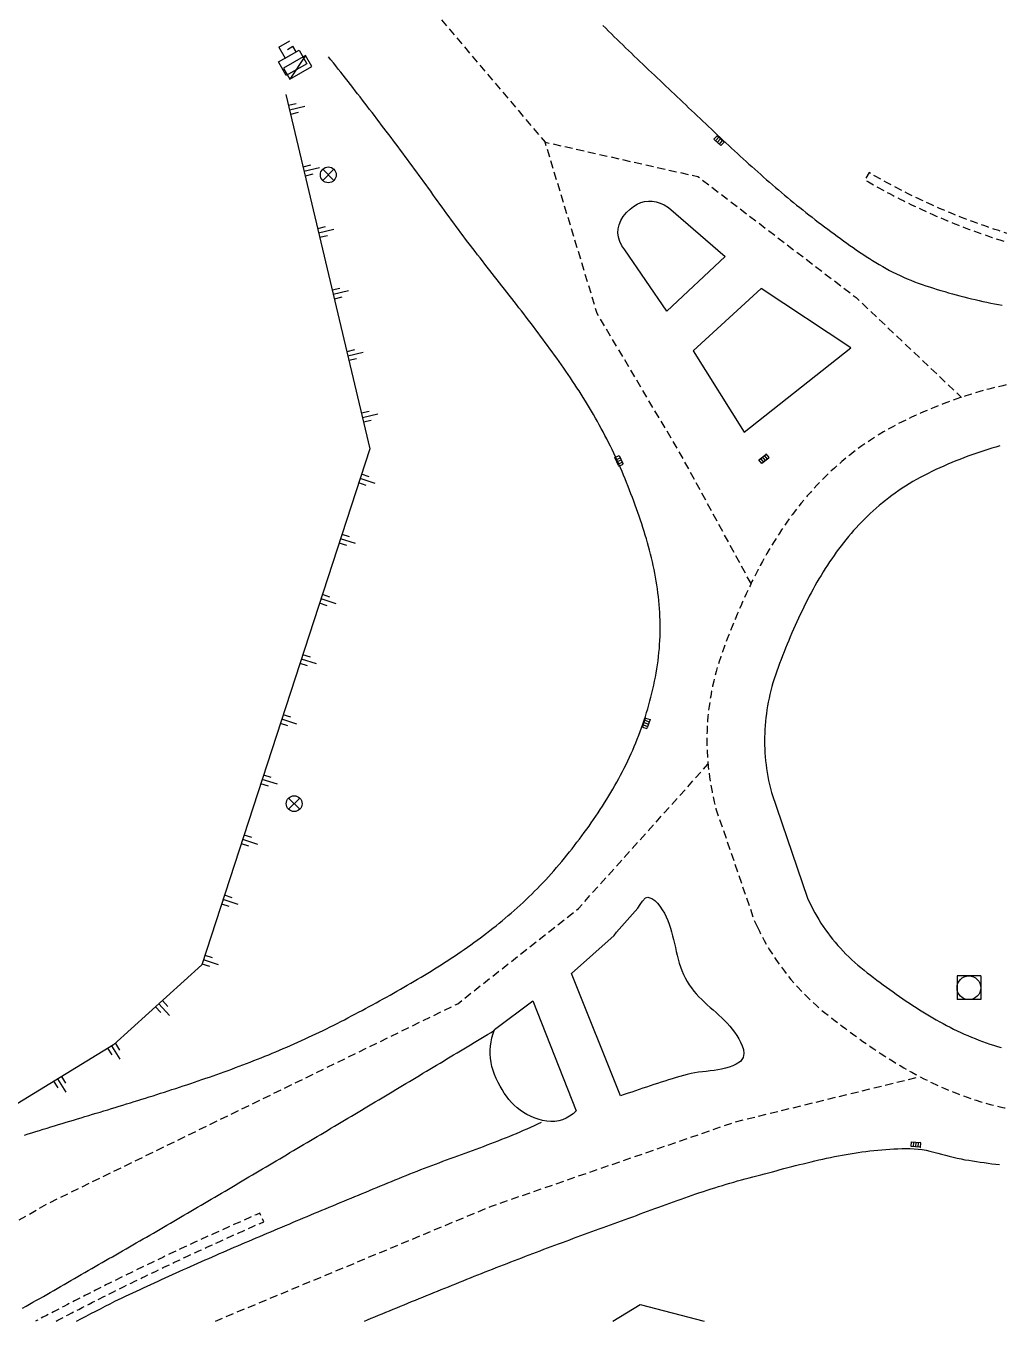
# Model space of a CAD drawing. Header units: millimetres. Extents: x 165003 to 166000, y 157999 to 158715.
# Drawn here: x 165527.6 to 165589.2, y 158000 to 158081.9 of the extents above; entities that cross this region are included whole.
import ezdxf

# ---------------------------------------------------------------- set-up
doc = ezdxf.new("R2010")
doc.units = ezdxf.units.MM
doc.linetypes.add('DASHED', pattern=[0.75, 0.5, -0.25])
doc.layers.get('0').update_dxf_attribs({"linetype": 'CONTINUOUS'})
for name, color, linetype in [('W0001', 6, 'DASHED'), ('W0008', 7, 'CONTINUOUS'), ('W0112', 1, 'DASHED'), ('W0211', 2, 'CONTINUOUS'), ('W0302', 3, 'CONTINUOUS'), ('W0400', 7, 'CONTINUOUS'), ('W0420', 7, 'CONTINUOUS'), ('W0432', 7, 'CONTINUOUS'), ('W0469', 7, 'CONTINUOUS'), ('W1471', 7, 'CONTINUOUS')]:
    doc.layers.add(name, color=color, linetype=linetype)

# ---------------------------------------------------------------- blocks, each defined once
blk = doc.blocks.new('T420')
for p, q in [((0.75, 0.75), (-0.75, 0.75)), ((-0.75, 0.75), (-0.75, -0.75)), ((0.75, 0.75), (0.75, -0.75)), ((0.75, -0.75), (-0.75, -0.75))]:
    blk.add_line(p, q)
blk.add_ellipse((0, 0), major_axis=(-0.53, 0.53), ratio=1, start_param=3.926991, end_param=10.210176)
blk = doc.blocks.new('T400')
for p, q in [((-0.15, 0.3), (0.15, 0.3)), ((-0.15, -0.25), (-0.15, 0.3)), ((-0.15, 0.15), (0.15, 0.15)), ((-0.15, 0), (0.15, 0)), ((0.15, 0.3), (0.15, -0.25)), ((-0.15, -0.15), (0.15, -0.15)), ((-0.15, -0.25), (-0.15, -0.3)), ((-0.15, -0.3), (0.15, -0.3)), ((0.15, -0.3), (0.15, -0.25))]:
    blk.add_line(p, q)
blk = doc.blocks.new('T432')
at = {"flags": 128}
for points in [[(-0.4, 2.1), (-0.4, 1.3)], [(-0.395, 2.1), (0.405, 2.1)], [(0, 1.7), (0.4, 1.7)], [(0.4, 1.3), (0.4, 1.7)], [(-0.4, 1.3), (0.4, 1.3)], [(0.8, 0.8), (-0.8, 0.8)], [(-0.8, 0.8), (-0.8, 0)], [(0.8, 0.8), (-0.8, 0)], [(-0.8, 0), (0.8, 0)], [(0.8, 0), (0.8, 0.8)]]:
    blk.add_lwpolyline(points, dxfattribs=at)
blk = doc.blocks.new('t211o')
at = {"color": 0, "linetype": 'Continuous'}
for p, q in [((0, 1), (0, 0)), ((-0.289, 0.5), (-0.289, 0)), ((0.289, 0.5), (0.289, 0))]:
    blk.add_line(p, q, dxfattribs=at)
blk = doc.blocks.new('T1471')
at = {"color": 0, "linetype": 'Continuous', "flags": 128}
blk.add_lwpolyline([(-0.75, -0.5), (-0.75, 0.5), (0.75, 0.5), (0.75, -0.5), (-0.75, -0.5)], dxfattribs=at)
blk = doc.blocks.new('T469')
at = {"color": 0, "linetype": 'Continuous', "flags": 128}
for points in [[(-0.354, 0.354), (0.354, -0.354)], [(-0.354, -0.354), (0.354, 0.354)]]:
    blk.add_lwpolyline(points, dxfattribs=at)
at = {"color": 0, "linetype": 'Continuous'}
blk.add_circle((0, 0), 0.5, dxfattribs=at)

msp = doc.modelspace()

# ---------------------------------------------------------------- linework, layer by layer
at = {"layer": 'W0001', "flags": 128}
for points in [[(165552.465, 158084.002), (165560.477, 158074.55)], [(165573.492, 158046.633), (165569.085, 158054.749), (165563.761, 158063.724), (165560.477, 158074.55), (165570.139, 158072.374), (165580.133, 158064.73), (165586.797, 158058.413)], [(165516.175, 158000), (165528.951, 158007.406), (165554.943, 158020.067), (165562.575, 158026.089), (165570.772, 158035.219)], [(165539.615, 158000), (165557.088, 158007.275), (165572.511, 158012.603), (165584.174, 158015.459)]]:
    msp.add_lwpolyline(points, dxfattribs=at)
msp.add_lwpolyline([(165573.879, 158024.946), (165574.025, 158024.647), (165574.177, 158024.351), (165574.334, 158024.059), (165574.498, 158023.771), (165574.667, 158023.486), (165574.842, 158023.205), (165575.023, 158022.928), (165575.21, 158022.656), (165575.403, 158022.387), (165575.601, 158022.123), (165575.805, 158021.863), (165576.015, 158021.607), (165576.23, 158021.356), (165576.45, 158021.11), (165576.676, 158020.868), (165576.907, 158020.631), (165577.143, 158020.399), (165577.385, 158020.171), (165577.631, 158019.949), (165577.882, 158019.731), (165578.138, 158019.519), (165578.387, 158019.321), (165578.61, 158019.147), (165578.822, 158018.983), (165579.036, 158018.819), (165579.251, 158018.656), (165579.468, 158018.493), (165579.686, 158018.331), (165579.905, 158018.169), (165580.126, 158018.008), (165580.349, 158017.847), (165580.573, 158017.688), (165580.799, 158017.529), (165581.027, 158017.372), (165581.257, 158017.215), (165581.488, 158017.06), (165581.722, 158016.906), (165581.957, 158016.753), (165582.195, 158016.602), (165582.434, 158016.453), (165582.676, 158016.305), (165582.92, 158016.159), (165583.166, 158016.015), (165583.414, 158015.873), (165583.665, 158015.732), (165583.918, 158015.595), (165584.174, 158015.459), (165584.432, 158015.326), (165584.692, 158015.195), (165584.955, 158015.068), (165585.221, 158014.942), (165585.489, 158014.82), (165585.76, 158014.701), (165586.033, 158014.585), (165586.31, 158014.472), (165586.588, 158014.363), (165586.87, 158014.257), (165587.154, 158014.155), (165587.442, 158014.057), (165587.732, 158013.963), (165588.024, 158013.872), (165588.32, 158013.786), (165588.618, 158013.705), (165588.919, 158013.627), (165589.222, 158013.555), (165589.528, 158013.487), (165589.837, 158013.424), (165590.149, 158013.365), (165590.463, 158013.312), (165590.78, 158013.264), (165591.099, 158013.222), (165591.42, 158013.184), (165591.744, 158013.153), (165592.071, 158013.126), (165592.4, 158013.106), (165592.723, 158013.092), (165593.038, 158013.082), (165593.345, 158013.076), (165593.652, 158013.072), (165593.958, 158013.072), (165594.263, 158013.076), (165594.568, 158013.082), (165594.872, 158013.092), (165595.175, 158013.105), (165595.478, 158013.121), (165595.781, 158013.14), (165596.082, 158013.163), (165596.383, 158013.189), (165596.684, 158013.219), (165596.983, 158013.252), (165597.282, 158013.289), (165597.581, 158013.329), (165597.878, 158013.372), (165598.175, 158013.419), (165598.471, 158013.469), (165598.766, 158013.523), (165599.06, 158013.581), (165599.353, 158013.642), (165599.646, 158013.707), (165599.937, 158013.776), (165600.228, 158013.848), (165600.518, 158013.923), (165600.806, 158014.003), (165601.094, 158014.086), (165601.381, 158014.173), (165601.666, 158014.264), (165601.951, 158014.358), (165602.234, 158014.456), (165602.516, 158014.558), (165602.797, 158014.664), (165603.077, 158014.773), (165603.356, 158014.887), (165603.633, 158015.004), (165603.909, 158015.125), (165604.183, 158015.25), (165604.456, 158015.378), (165604.728, 158015.511), (165604.998, 158015.647), (165605.267, 158015.787), (165605.535, 158015.931), (165605.801, 158016.078), (165606.065, 158016.23), (165606.328, 158016.385), (165606.589, 158016.544), (165606.848, 158016.707), (165607.106, 158016.874), (165607.362, 158017.044), (165607.617, 158017.219), (165607.87, 158017.397), (165608.121, 158017.579), (165608.37, 158017.764), (165608.617, 158017.953), (165608.863, 158018.147), (165609.107, 158018.343), (165609.349, 158018.544), (165609.589, 158018.748), (165609.828, 158018.956), (165610.064, 158019.168), (165610.299, 158019.383), (165610.53, 158019.601), (165610.756, 158019.818), (165610.979, 158020.037), (165611.198, 158020.257), (165611.415, 158020.48), (165611.629, 158020.704), (165611.84, 158020.93), (165612.048, 158021.159), (165612.253, 158021.39), (165612.456, 158021.622), (165612.655, 158021.857), (165612.851, 158022.094), (165613.044, 158022.333), (165613.234, 158022.575), (165613.421, 158022.818), (165613.604, 158023.064), (165613.784, 158023.312), (165613.961, 158023.563), (165614.134, 158023.815), (165614.304, 158024.07), (165614.47, 158024.327), (165614.633, 158024.587), (165614.792, 158024.848), (165614.947, 158025.112), (165615.099, 158025.378), (165615.247, 158025.647), (165615.391, 158025.918), (165615.531, 158026.191), (165615.666, 158026.466), (165615.798, 158026.744), (165615.926, 158027.024), (165616.05, 158027.306), (165616.169, 158027.59), (165616.284, 158027.876), (165616.395, 158028.165), (165616.501, 158028.456), (165616.603, 158028.748), (165616.7, 158029.043), (165616.793, 158029.34), (165616.881, 158029.639), (165616.965, 158029.94), (165617.044, 158030.243), (165617.118, 158030.548), (165617.187, 158030.854), (165617.252, 158031.163), (165617.312, 158031.473), (165617.367, 158031.785), (165617.417, 158032.099), (165617.462, 158032.414), (165617.502, 158032.731), (165617.537, 158033.05), (165617.568, 158033.37), (165617.593, 158033.692), (165617.613, 158034.015), (165617.629, 158034.34), (165617.639, 158034.666), (165617.644, 158034.994), (165617.645, 158035.323), (165617.64, 158035.653), (165617.63, 158035.984), (165617.615, 158036.317), (165617.595, 158036.646), (165617.573, 158036.962), (165617.548, 158037.271), (165617.52, 158037.58), (165617.489, 158037.888), (165617.456, 158038.194), (165617.419, 158038.5), (165617.38, 158038.804), (165617.338, 158039.107), (165617.293, 158039.41), (165617.245, 158039.711), (165617.195, 158040.011), (165617.141, 158040.311), (165617.084, 158040.609), (165617.024, 158040.906), (165616.961, 158041.201), (165616.895, 158041.496), (165616.825, 158041.79), (165616.753, 158042.082), (165616.677, 158042.373), (165616.598, 158042.663), (165616.516, 158042.951), (165616.431, 158043.239), (165616.342, 158043.525), (165616.25, 158043.81), (165616.155, 158044.093), (165616.057, 158044.375), (165615.955, 158044.656), (165615.849, 158044.935), (165615.74, 158045.213), (165615.628, 158045.489), (165615.512, 158045.764), (165615.393, 158046.037), (165615.271, 158046.309), (165615.144, 158046.579), (165615.015, 158046.847), (165614.882, 158047.114), (165614.745, 158047.379), (165614.604, 158047.642), (165614.461, 158047.904), (165614.313, 158048.163), (165614.162, 158048.421), (165614.007, 158048.677), (165613.849, 158048.931), (165613.687, 158049.184), (165613.522, 158049.434), (165613.353, 158049.682), (165613.18, 158049.928), (165613.004, 158050.172), (165612.824, 158050.414), (165612.641, 158050.654), (165612.454, 158050.891), (165612.263, 158051.127), (165612.069, 158051.36), (165611.871, 158051.59), (165611.67, 158051.819), (165611.465, 158052.045), (165611.257, 158052.269), (165611.045, 158052.49), (165610.829, 158052.71), (165610.61, 158052.926), (165610.388, 158053.14), (165610.162, 158053.352), (165609.933, 158053.561), (165609.7, 158053.768), (165609.463, 158053.972), (165609.224, 158054.174), (165608.98, 158054.373), (165608.734, 158054.569), (165608.484, 158054.763), (165608.23, 158054.954), (165607.974, 158055.143), (165607.714, 158055.329), (165607.45, 158055.512), (165607.183, 158055.693), (165606.913, 158055.871), (165606.64, 158056.047), (165606.363, 158056.219), (165606.083, 158056.39), (165605.799, 158056.557), (165605.512, 158056.723), (165605.223, 158056.884), (165604.934, 158057.04), (165604.644, 158057.193), (165604.353, 158057.341), (165604.062, 158057.484), (165603.77, 158057.623), (165603.477, 158057.758), (165603.183, 158057.888), (165602.889, 158058.014), (165602.594, 158058.135), (165602.299, 158058.252), (165602.003, 158058.364), (165601.706, 158058.472), (165601.409, 158058.575), (165601.111, 158058.674), (165600.813, 158058.769), (165600.515, 158058.859), (165600.216, 158058.944), (165599.916, 158059.025), (165599.616, 158059.102), (165599.316, 158059.174), (165599.016, 158059.242), (165598.715, 158059.305), (165598.414, 158059.363), (165598.112, 158059.418), (165597.811, 158059.468), (165597.509, 158059.513), (165597.208, 158059.554), (165596.906, 158059.591), (165596.604, 158059.623), (165596.302, 158059.651), (165596, 158059.675), (165595.698, 158059.694), (165595.397, 158059.709), (165595.095, 158059.72), (165594.794, 158059.726), (165594.492, 158059.728), (165594.191, 158059.726), (165593.891, 158059.72), (165593.59, 158059.71), (165593.29, 158059.696), (165592.99, 158059.677), (165592.69, 158059.655), (165592.391, 158059.629), (165592.092, 158059.598), (165591.794, 158059.564), (165591.496, 158059.526), (165591.198, 158059.484), (165590.901, 158059.438), (165590.604, 158059.388), (165590.308, 158059.334), (165590.013, 158059.277), (165589.717, 158059.216), (165589.423, 158059.152), (165589.129, 158059.084), (165588.835, 158059.012), (165588.543, 158058.937), (165588.25, 158058.858), (165587.958, 158058.776), (165587.667, 158058.69), (165587.377, 158058.601), (165587.086, 158058.509), (165586.797, 158058.413), (165586.508, 158058.314), (165586.22, 158058.212), (165585.932, 158058.107), (165585.645, 158057.998), (165585.358, 158057.886), (165585.072, 158057.771), (165584.787, 158057.653), (165584.502, 158057.532), (165584.217, 158057.408), (165583.934, 158057.281), (165583.65, 158057.151), (165583.361, 158057.015), (165583.061, 158056.869), (165582.759, 158056.716), (165582.461, 158056.558), (165582.168, 158056.396), (165581.879, 158056.23), (165581.595, 158056.06), (165581.315, 158055.885), (165581.04, 158055.707), (165580.77, 158055.525), (165580.504, 158055.34), (165580.242, 158055.15), (165579.985, 158054.958), (165579.733, 158054.761), (165579.485, 158054.562), (165579.242, 158054.359), (165579.003, 158054.153), (165578.768, 158053.944), (165578.538, 158053.733), (165578.313, 158053.518), (165578.091, 158053.301), (165577.875, 158053.081), (165577.662, 158052.859), (165577.454, 158052.634), (165577.25, 158052.407), (165577.05, 158052.178), (165576.854, 158051.946), (165576.662, 158051.713), (165576.474, 158051.478), (165576.29, 158051.241), (165576.109, 158051.003), (165575.933, 158050.763), (165575.76, 158050.521), (165575.591, 158050.278), (165575.425, 158050.033), (165575.263, 158049.787), (165575.104, 158049.54), (165574.948, 158049.292), (165574.796, 158049.043), (165574.647, 158048.793), (165574.5, 158048.541), (165574.357, 158048.289), (165574.217, 158048.036), (165574.079, 158047.783), (165573.944, 158047.528), (165573.812, 158047.273), (165573.682, 158047.018), (165573.555, 158046.761), (165573.43, 158046.505), (165573.307, 158046.248), (165573.187, 158045.99), (165573.069, 158045.732), (165572.953, 158045.474), (165572.839, 158045.216), (165572.727, 158044.957), (165572.617, 158044.698), (165572.508, 158044.439), (165572.401, 158044.18), (165572.296, 158043.921), (165572.193, 158043.662), (165572.091, 158043.403), (165571.99, 158043.144), (165571.891, 158042.885), (165571.788, 158042.614), (165571.681, 158042.321), (165571.575, 158042.015), (165571.475, 158041.707), (165571.381, 158041.398), (165571.292, 158041.088), (165571.21, 158040.777), (165571.134, 158040.465), (165571.064, 158040.152), (165571, 158039.837), (165570.942, 158039.522), (165570.89, 158039.206), (165570.844, 158038.889), (165570.805, 158038.572), (165570.772, 158038.254), (165570.745, 158037.935), (165570.725, 158037.617), (165570.711, 158037.297), (165570.703, 158036.978), (165570.701, 158036.658), (165570.706, 158036.338), (165570.717, 158036.018), (165570.734, 158035.699), (165570.758, 158035.379), (165570.787, 158035.06), (165570.823, 158034.741), (165570.865, 158034.422), (165570.913, 158034.104), (165570.968, 158033.786), (165571.028, 158033.469), (165571.094, 158033.152), (165571.166, 158032.836), (165571.275, 158032.398), (165573.677, 158025.385)], close=True, dxfattribs=at)
at = {"layer": 'W0008', "flags": 128}
for points in [[(165564.122, 158081.925), (165564.302, 158081.749), (165564.481, 158081.573), (165564.661, 158081.397), (165564.841, 158081.221), (165565.021, 158081.046), (165565.202, 158080.871), (165565.382, 158080.695), (165565.563, 158080.521), (165565.744, 158080.346), (165565.926, 158080.172), (165566.107, 158079.997), (165566.289, 158079.824), (165566.471, 158079.65), (165566.653, 158079.476), (165566.835, 158079.303), (165567.018, 158079.13), (165567.201, 158078.957), (165567.384, 158078.784), (165567.565, 158078.614), (165567.745, 158078.443), (165567.926, 158078.272), (165568.106, 158078.101), (165568.287, 158077.93), (165568.467, 158077.759), (165568.647, 158077.587), (165568.828, 158077.416), (165569.008, 158077.245), (165569.188, 158077.073), (165569.368, 158076.902), (165569.548, 158076.731), (165569.728, 158076.559), (165569.909, 158076.388), (165570.089, 158076.217), (165570.269, 158076.046), (165570.45, 158075.875), (165570.63, 158075.704), (165570.811, 158075.533), (165570.992, 158075.362), (165571.173, 158075.192), (165571.354, 158075.022), (165571.536, 158074.852), (165571.717, 158074.682), (165571.899, 158074.513), (165572.081, 158074.344), (165572.264, 158074.175), (165572.446, 158074.006), (165572.629, 158073.838), (165572.813, 158073.67), (165572.996, 158073.503), (165573.18, 158073.336), (165573.365, 158073.169), (165573.549, 158073.003), (165573.734, 158072.837), (165573.92, 158072.672), (165574.106, 158072.507), (165574.292, 158072.343), (165574.479, 158072.179), (165574.667, 158072.016), (165574.855, 158071.853), (165575.043, 158071.691), (165575.232, 158071.53), (165575.421, 158071.369), (165575.611, 158071.209), (165575.802, 158071.049), (165575.993, 158070.89), (165576.185, 158070.732), (165576.378, 158070.575), (165576.571, 158070.418), (165576.764, 158070.262), (165576.959, 158070.107), (165577.154, 158069.952), (165577.35, 158069.799), (165577.547, 158069.646), (165577.744, 158069.494), (165577.942, 158069.343), (165578.141, 158069.193), (165578.341, 158069.044), (165578.541, 158068.895), (165578.742, 158068.748), (165578.943, 158068.602), (165579.143, 158068.456), (165579.344, 158068.311), (165579.546, 158068.167), (165579.747, 158068.024), (165579.95, 158067.881), (165580.153, 158067.74), (165580.357, 158067.6), (165580.562, 158067.462), (165580.768, 158067.326), (165580.976, 158067.192), (165581.184, 158067.061), (165581.395, 158066.931), (165581.606, 158066.805), (165581.82, 158066.681), (165582.035, 158066.56), (165582.252, 158066.443), (165582.472, 158066.329), (165582.693, 158066.218), (165582.917, 158066.112), (165583.143, 158066.009), (165583.371, 158065.911), (165583.603, 158065.817), (165583.837, 158065.728), (165584.074, 158065.642), (165584.312, 158065.558), (165584.55, 158065.476), (165584.788, 158065.396), (165585.027, 158065.318), (165585.267, 158065.243), (165585.506, 158065.169), (165585.746, 158065.097), (165585.986, 158065.028), (165586.227, 158064.96), (165586.468, 158064.894), (165586.709, 158064.83), (165586.951, 158064.768), (165587.193, 158064.707), (165587.435, 158064.648), (165587.677, 158064.591), (165587.92, 158064.536), (165588.163, 158064.482), (165588.406, 158064.43), (165588.65, 158064.379), (165588.893, 158064.329), (165589.137, 158064.282), (165589.382, 158064.235)], [(165527.538, 158011.764), (165527.777, 158011.838), (165528.016, 158011.913), (165528.255, 158011.986), (165528.495, 158012.06), (165528.734, 158012.133), (165528.973, 158012.207), (165529.213, 158012.28), (165529.453, 158012.352), (165529.692, 158012.425), (165529.932, 158012.498), (165530.172, 158012.57), (165530.411, 158012.643), (165530.651, 158012.715), (165530.891, 158012.788), (165531.13, 158012.86), (165531.37, 158012.932), (165531.61, 158013.005), (165531.85, 158013.077), (165532.089, 158013.149), (165532.329, 158013.222), (165532.569, 158013.295), (165532.809, 158013.367), (165533.048, 158013.44), (165533.288, 158013.513), (165533.527, 158013.586), (165533.767, 158013.659), (165534.006, 158013.733), (165534.245, 158013.806), (165534.484, 158013.88), (165534.724, 158013.955), (165534.963, 158014.029), (165535.202, 158014.104), (165535.44, 158014.179), (165535.679, 158014.254), (165535.918, 158014.33), (165536.156, 158014.406), (165536.394, 158014.482), (165536.633, 158014.559), (165536.871, 158014.636), (165537.109, 158014.714), (165537.346, 158014.792), (165537.584, 158014.87), (165537.821, 158014.949), (165538.058, 158015.029), (165538.295, 158015.109), (165538.532, 158015.189), (165538.769, 158015.27), (165539.005, 158015.352), (165539.242, 158015.434), (165539.478, 158015.517), (165539.713, 158015.601), (165539.949, 158015.685), (165540.184, 158015.77), (165540.419, 158015.855), (165540.654, 158015.941), (165540.889, 158016.028), (165541.123, 158016.116), (165541.357, 158016.204), (165541.591, 158016.293), (165541.825, 158016.383), (165542.058, 158016.474), (165542.291, 158016.566), (165542.523, 158016.658), (165542.756, 158016.752), (165542.988, 158016.846), (165543.219, 158016.941), (165543.451, 158017.037), (165543.682, 158017.134), (165543.912, 158017.232), (165544.143, 158017.33), (165544.373, 158017.43), (165544.602, 158017.531), (165544.832, 158017.633), (165545.061, 158017.736), (165545.289, 158017.84), (165545.517, 158017.945), (165545.745, 158018.051), (165545.972, 158018.158), (165546.199, 158018.267), (165546.426, 158018.376), (165546.652, 158018.487), (165546.878, 158018.599), (165547.103, 158018.712), (165547.328, 158018.826), (165547.552, 158018.942), (165547.776, 158019.059), (165548, 158019.176), (165548.223, 158019.294), (165548.446, 158019.412), (165548.669, 158019.53), (165548.892, 158019.649), (165549.115, 158019.768), (165549.337, 158019.887), (165549.559, 158020.007), (165549.78, 158020.128), (165550.002, 158020.248), (165550.222, 158020.369), (165550.443, 158020.491), (165550.663, 158020.614), (165550.883, 158020.736), (165551.102, 158020.86), (165551.321, 158020.984), (165551.539, 158021.109), (165551.757, 158021.235), (165551.974, 158021.361), (165552.191, 158021.488), (165552.407, 158021.616), (165552.622, 158021.745), (165552.837, 158021.874), (165553.051, 158022.005), (165553.265, 158022.136), (165553.478, 158022.268), (165553.69, 158022.402), (165553.901, 158022.536), (165554.112, 158022.671), (165554.322, 158022.808), (165554.531, 158022.945), (165554.74, 158023.084), (165554.947, 158023.223), (165555.154, 158023.364), (165555.359, 158023.506), (165555.564, 158023.65), (165555.768, 158023.794), (165555.971, 158023.94), (165556.173, 158024.088), (165556.375, 158024.236), (165556.575, 158024.386), (165556.774, 158024.538), (165556.972, 158024.691), (165557.169, 158024.845), (165557.365, 158025.001), (165557.559, 158025.158), (165557.753, 158025.317), (165557.946, 158025.478), (165558.137, 158025.64), (165558.327, 158025.804), (165558.516, 158025.969), (165558.704, 158026.136), (165558.89, 158026.305), (165559.075, 158026.476), (165559.259, 158026.648), (165559.442, 158026.823), (165559.623, 158026.999), (165559.803, 158027.177), (165559.981, 158027.357), (165560.158, 158027.539), (165560.334, 158027.723), (165560.508, 158027.909), (165560.68, 158028.097), (165560.852, 158028.287), (165561.021, 158028.479), (165561.189, 158028.673), (165561.356, 158028.869), (165561.522, 158029.068), (165561.687, 158029.268), (165561.85, 158029.468), (165562.011, 158029.669), (165562.172, 158029.871), (165562.33, 158030.073), (165562.487, 158030.277), (165562.643, 158030.481), (165562.796, 158030.686), (165562.948, 158030.891), (165563.099, 158031.098), (165563.247, 158031.305), (165563.394, 158031.513), (165563.539, 158031.722), (165563.682, 158031.932), (165563.824, 158032.143), (165563.963, 158032.355), (165564.101, 158032.568), (165564.236, 158032.781), (165564.37, 158032.996), (165564.501, 158033.211), (165564.631, 158033.428), (165564.758, 158033.646), (165564.883, 158033.864), (165565.006, 158034.084), (165565.127, 158034.305), (165565.246, 158034.527), (165565.362, 158034.75), (165565.476, 158034.974), (165565.588, 158035.199), (165565.697, 158035.425), (165565.804, 158035.653), (165565.909, 158035.882), (165566.011, 158036.111), (165566.111, 158036.342), (165566.208, 158036.575), (165566.303, 158036.808), (165566.395, 158037.043), (165566.484, 158037.279), (165566.571, 158037.516), (165566.655, 158037.755), (165566.737, 158037.995), (165566.815, 158038.236), (165566.891, 158038.479), (165566.964, 158038.723), (165567.035, 158038.968), (165567.102, 158039.215), (165567.167, 158039.463), (165567.228, 158039.712), (165567.287, 158039.963), (165567.342, 158040.216), (165567.395, 158040.47), (165567.444, 158040.725), (165567.491, 158040.982), (165567.534, 158041.24), (165567.574, 158041.5), (165567.611, 158041.762), (165567.644, 158042.021), (165567.672, 158042.279), (165567.696, 158042.536), (165567.715, 158042.792), (165567.731, 158043.048), (165567.742, 158043.303), (165567.749, 158043.557), (165567.751, 158043.81), (165567.75, 158044.063), (165567.745, 158044.315), (165567.736, 158044.566), (165567.724, 158044.816), (165567.708, 158045.066), (165567.688, 158045.315), (165567.665, 158045.563), (165567.638, 158045.811), (165567.608, 158046.058), (165567.575, 158046.305), (165567.538, 158046.551), (165567.498, 158046.796), (165567.456, 158047.041), (165567.41, 158047.286), (165567.362, 158047.529), (165567.31, 158047.773), (165567.256, 158048.015), (165567.199, 158048.257), (165567.14, 158048.499), (165567.078, 158048.741), (165567.014, 158048.981), (165566.947, 158049.222), (165566.878, 158049.462), (165566.807, 158049.701), (165566.734, 158049.941), (165566.659, 158050.179), (165566.582, 158050.418), (165566.503, 158050.656), (165566.422, 158050.894), (165566.339, 158051.131), (165566.255, 158051.368), (165566.169, 158051.605), (165566.081, 158051.841), (165565.992, 158052.078), (165565.902, 158052.314), (165565.811, 158052.549), (165565.718, 158052.785), (165565.624, 158053.02), (165565.529, 158053.256), (165565.433, 158053.491), (165565.336, 158053.726), (165565.236, 158053.96), (165565.134, 158054.192), (165565.031, 158054.423), (165564.925, 158054.653), (165564.818, 158054.882), (165564.709, 158055.11), (165564.598, 158055.336), (165564.486, 158055.561), (165564.372, 158055.785), (165564.256, 158056.008), (165564.139, 158056.23), (165564.02, 158056.451), (165563.899, 158056.671), (165563.777, 158056.889), (165563.653, 158057.107), (165563.528, 158057.324), (165563.402, 158057.54), (165563.274, 158057.755), (165563.145, 158057.968), (165563.015, 158058.182), (165562.883, 158058.394), (165562.75, 158058.605), (165562.616, 158058.816), (165562.481, 158059.025), (165562.344, 158059.234), (165562.207, 158059.443), (165562.068, 158059.65), (165561.928, 158059.857), (165561.788, 158060.063), (165561.646, 158060.269), (165561.504, 158060.474), (165561.36, 158060.678), (165561.216, 158060.882), (165561.071, 158061.085), (165560.925, 158061.287), (165560.778, 158061.489), (165560.631, 158061.691), (165560.483, 158061.892), (165560.334, 158062.093), (165560.185, 158062.293), (165560.035, 158062.493), (165559.885, 158062.693), (165559.734, 158062.892), (165559.582, 158063.091), (165559.43, 158063.289), (165559.278, 158063.487), (165559.125, 158063.686), (165558.973, 158063.883), (165558.819, 158064.081), (165558.666, 158064.278), (165558.512, 158064.476), (165558.358, 158064.673), (165558.204, 158064.87), (165558.05, 158065.067), (165557.895, 158065.264), (165557.741, 158065.46), (165557.586, 158065.657), (165557.432, 158065.854), (165557.277, 158066.051), (165557.123, 158066.248), (165556.969, 158066.445), (165556.815, 158066.642), (165556.661, 158066.839), (165556.507, 158067.036), (165556.354, 158067.234), (165556.201, 158067.431), (165556.048, 158067.629), (165555.895, 158067.827), (165555.743, 158068.026), (165555.591, 158068.225), (165555.44, 158068.424), (165555.29, 158068.623), (165555.139, 158068.823), (165554.99, 158069.023), (165554.841, 158069.223), (165554.692, 158069.424), (165554.544, 158069.625), (165554.397, 158069.827), (165554.251, 158070.029), (165554.106, 158070.232), (165553.961, 158070.434), (165553.816, 158070.636), (165553.671, 158070.838), (165553.526, 158071.04), (165553.38, 158071.241), (165553.235, 158071.443), (165553.089, 158071.644), (165552.943, 158071.845), (165552.797, 158072.046), (165552.65, 158072.246), (165552.503, 158072.447), (165552.356, 158072.647), (165552.209, 158072.848), (165552.062, 158073.048), (165551.915, 158073.248), (165551.767, 158073.448), (165551.619, 158073.647), (165551.471, 158073.847), (165551.322, 158074.046), (165551.174, 158074.245), (165551.025, 158074.444), (165550.876, 158074.643), (165550.727, 158074.842), (165550.577, 158075.04), (165550.428, 158075.238), (165550.278, 158075.437), (165550.128, 158075.635), (165549.978, 158075.833), (165549.827, 158076.03), (165549.677, 158076.228), (165549.526, 158076.425), (165549.375, 158076.623), (165549.224, 158076.82), (165549.072, 158077.017), (165548.92, 158077.213), (165548.769, 158077.41), (165548.616, 158077.607), (165548.464, 158077.803), (165548.312, 158077.999), (165548.159, 158078.195), (165548.006, 158078.391), (165547.853, 158078.587), (165547.7, 158078.782), (165547.546, 158078.978), (165547.392, 158079.173), (165547.238, 158079.368), (165547.084, 158079.563), (165546.93, 158079.758), (165546.775, 158079.952)], [(165589.22, 158055.339), (165588.968, 158055.268), (165588.716, 158055.194), (165588.465, 158055.117), (165588.213, 158055.037), (165587.961, 158054.954), (165587.709, 158054.867), (165587.457, 158054.778), (165587.205, 158054.686), (165586.953, 158054.591), (165586.701, 158054.492), (165586.449, 158054.391), (165586.197, 158054.287), (165585.945, 158054.18), (165585.693, 158054.07), (165585.44, 158053.957), (165585.188, 158053.841), (165584.936, 158053.722), (165584.686, 158053.601), (165584.44, 158053.476), (165584.199, 158053.348), (165583.961, 158053.217), (165583.728, 158053.082), (165583.498, 158052.945), (165583.272, 158052.804), (165583.051, 158052.661), (165582.833, 158052.514), (165582.618, 158052.364), (165582.408, 158052.212), (165582.201, 158052.057), (165581.997, 158051.899), (165581.798, 158051.738), (165581.601, 158051.574), (165581.408, 158051.408), (165581.219, 158051.239), (165581.032, 158051.068), (165580.849, 158050.893), (165580.67, 158050.717), (165580.493, 158050.538), (165580.32, 158050.356), (165580.149, 158050.172), (165579.981, 158049.986), (165579.817, 158049.798), (165579.655, 158049.607), (165579.496, 158049.414), (165579.34, 158049.219), (165579.187, 158049.021), (165579.036, 158048.822), (165578.888, 158048.62), (165578.743, 158048.417), (165578.6, 158048.211), (165578.459, 158048.004), (165578.321, 158047.795), (165578.185, 158047.583), (165578.052, 158047.37), (165577.92, 158047.156), (165577.791, 158046.939), (165577.664, 158046.721), (165577.539, 158046.502), (165577.416, 158046.28), (165577.296, 158046.057), (165577.177, 158045.833), (165577.059, 158045.607), (165576.944, 158045.38), (165576.831, 158045.151), (165576.719, 158044.921), (165576.608, 158044.69), (165576.5, 158044.458), (165576.393, 158044.224), (165576.287, 158043.989), (165576.183, 158043.753), (165576.08, 158043.516), (165575.979, 158043.278), (165575.879, 158043.039), (165575.78, 158042.798), (165575.682, 158042.557), (165575.585, 158042.316), (165575.49, 158042.073), (165575.395, 158041.829), (165575.301, 158041.585), (165575.209, 158041.34), (165575.12, 158041.097), (165575.035, 158040.854), (165574.956, 158040.61), (165574.882, 158040.366), (165574.812, 158040.122), (165574.748, 158039.878), (165574.688, 158039.633), (165574.633, 158039.388), (165574.583, 158039.143), (165574.538, 158038.897), (165574.498, 158038.651), (165574.462, 158038.405), (165574.432, 158038.159), (165574.406, 158037.913), (165574.385, 158037.666), (165574.37, 158037.419), (165574.359, 158037.171), (165574.353, 158036.924), (165574.351, 158036.676), (165574.355, 158036.428), (165574.364, 158036.179), (165574.377, 158035.931), (165574.395, 158035.682), (165574.418, 158035.433), (165574.446, 158035.183), (165574.479, 158034.934), (165574.517, 158034.684), (165574.56, 158034.433), (165574.607, 158034.183), (165574.66, 158033.932), (165574.717, 158033.681), (165574.779, 158033.43), (165577.069, 158026.745), (165577.177, 158026.51), (165577.29, 158026.279), (165577.407, 158026.05), (165577.529, 158025.825), (165577.654, 158025.604), (165577.784, 158025.386), (165577.918, 158025.171), (165578.056, 158024.959), (165578.199, 158024.751), (165578.346, 158024.546), (165578.497, 158024.345), (165578.652, 158024.147), (165578.812, 158023.952), (165578.976, 158023.761), (165579.144, 158023.573), (165579.317, 158023.388), (165579.494, 158023.206), (165579.675, 158023.028), (165579.86, 158022.854), (165580.05, 158022.683), (165580.244, 158022.515), (165580.442, 158022.35), (165580.644, 158022.189), (165580.845, 158022.032), (165581.047, 158021.876), (165581.249, 158021.722), (165581.452, 158021.568), (165581.655, 158021.415), (165581.859, 158021.263), (165582.063, 158021.113), (165582.267, 158020.964), (165582.473, 158020.816), (165582.679, 158020.669), (165582.885, 158020.524), (165583.093, 158020.381), (165583.301, 158020.239), (165583.509, 158020.099), (165583.719, 158019.961), (165583.929, 158019.825), (165584.141, 158019.69), (165584.353, 158019.558), (165584.566, 158019.428), (165584.78, 158019.299), (165584.995, 158019.173), (165585.211, 158019.05), (165585.428, 158018.928), (165585.647, 158018.81), (165585.866, 158018.693), (165586.086, 158018.579), (165586.308, 158018.468), (165586.531, 158018.36), (165586.755, 158018.254), (165586.981, 158018.152), (165587.207, 158018.052), (165587.435, 158017.955), (165587.665, 158017.862), (165587.896, 158017.771), (165588.128, 158017.684), (165588.362, 158017.6), (165588.597, 158017.519), (165588.834, 158017.442), (165589.073, 158017.369), (165589.313, 158017.299)], [(165527.427, 158000.814), (165527.645, 158000.939), (165527.864, 158001.064), (165528.082, 158001.189), (165528.301, 158001.314), (165528.52, 158001.439), (165528.738, 158001.564), (165528.957, 158001.69), (165529.175, 158001.815), (165529.393, 158001.94), (165529.612, 158002.065), (165529.83, 158002.191), (165530.049, 158002.316), (165530.267, 158002.442), (165530.485, 158002.567), (165530.704, 158002.693), (165530.922, 158002.818), (165531.14, 158002.944), (165531.359, 158003.069), (165531.577, 158003.195), (165531.795, 158003.32), (165532.013, 158003.446), (165532.232, 158003.571), (165532.45, 158003.697), (165532.668, 158003.823), (165532.887, 158003.948), (165533.105, 158004.074), (165533.321, 158004.198), (165533.537, 158004.322), (165533.752, 158004.446), (165533.968, 158004.571), (165534.184, 158004.695), (165534.4, 158004.819), (165534.616, 158004.944), (165534.831, 158005.068), (165535.047, 158005.193), (165535.263, 158005.317), (165535.478, 158005.442), (165535.694, 158005.567), (165535.91, 158005.692), (165536.125, 158005.817), (165536.34, 158005.942), (165536.556, 158006.067), (165536.771, 158006.192), (165536.986, 158006.318), (165537.201, 158006.443), (165537.416, 158006.569), (165537.631, 158006.695), (165537.846, 158006.821), (165538.062, 158006.948), (165538.279, 158007.076), (165538.495, 158007.203), (165538.712, 158007.33), (165538.928, 158007.458), (165539.145, 158007.585), (165539.361, 158007.712), (165539.578, 158007.84), (165539.794, 158007.967), (165540.011, 158008.095), (165540.227, 158008.222), (165540.443, 158008.35), (165540.66, 158008.477), (165540.876, 158008.605), (165541.092, 158008.733), (165541.308, 158008.86), (165541.525, 158008.988), (165541.741, 158009.116), (165541.957, 158009.244), (165542.173, 158009.371), (165542.39, 158009.499), (165542.606, 158009.627), (165542.822, 158009.755), (165543.038, 158009.883), (165543.254, 158010.011), (165543.47, 158010.139), (165543.686, 158010.267), (165543.903, 158010.395), (165544.119, 158010.523), (165544.335, 158010.651), (165544.551, 158010.779), (165544.767, 158010.907), (165544.983, 158011.035), (165545.199, 158011.163), (165545.415, 158011.292), (165545.631, 158011.42), (165545.847, 158011.548), (165546.062, 158011.677), (165546.278, 158011.805), (165546.494, 158011.933), (165546.71, 158012.062), (165546.926, 158012.19), (165547.142, 158012.319), (165547.358, 158012.447), (165547.573, 158012.576), (165547.789, 158012.704), (165548.005, 158012.833), (165548.221, 158012.961), (165548.436, 158013.09), (165548.652, 158013.219), (165548.868, 158013.347), (165549.083, 158013.476), (165549.299, 158013.605), (165549.515, 158013.733), (165549.73, 158013.862), (165549.946, 158013.991), (165550.161, 158014.12), (165550.377, 158014.249), (165550.593, 158014.378), (165550.808, 158014.507), (165551.024, 158014.636), (165551.239, 158014.765), (165551.455, 158014.894), (165551.67, 158015.023), (165551.885, 158015.152), (165552.101, 158015.281), (165552.316, 158015.41), (165552.532, 158015.539), (165552.747, 158015.668), (165552.962, 158015.798), (165553.178, 158015.927), (165553.393, 158016.056), (165553.608, 158016.186), (165553.824, 158016.315), (165554.039, 158016.444), (165554.254, 158016.574), (165554.469, 158016.703), (165554.685, 158016.833), (165554.9, 158016.962), (165555.115, 158017.092), (165555.33, 158017.221), (165555.545, 158017.351), (165555.761, 158017.48), (165555.976, 158017.61), (165556.191, 158017.74), (165556.406, 158017.869), (165556.621, 158017.999), (165556.836, 158018.129), (165557.051, 158018.259), (165557.266, 158018.388)], [(165549.046, 158000), (165549.239, 158000.08), (165549.471, 158000.177), (165549.704, 158000.273), (165549.936, 158000.369), (165550.169, 158000.465), (165550.401, 158000.561), (165550.634, 158000.657), (165550.867, 158000.752), (165551.099, 158000.848), (165551.332, 158000.943), (165551.565, 158001.038), (165551.798, 158001.134), (165552.031, 158001.229), (165552.264, 158001.324), (165552.497, 158001.419), (165552.73, 158001.514), (165552.963, 158001.609), (165553.196, 158001.703), (165553.429, 158001.798), (165553.662, 158001.893), (165553.895, 158001.988), (165554.128, 158002.082), (165554.361, 158002.177), (165554.594, 158002.272), (165554.827, 158002.366), (165555.058, 158002.46), (165555.289, 158002.553), (165555.52, 158002.646), (165555.751, 158002.739), (165555.982, 158002.831), (165556.214, 158002.923), (165556.445, 158003.015), (165556.677, 158003.107), (165556.908, 158003.198), (165557.14, 158003.289), (165557.372, 158003.38), (165557.604, 158003.471), (165557.836, 158003.561), (165558.068, 158003.651), (165558.3, 158003.741), (165558.533, 158003.83), (165558.765, 158003.92), (165558.998, 158004.009), (165559.23, 158004.098), (165559.463, 158004.186), (165559.696, 158004.275), (165559.929, 158004.363), (165560.161, 158004.451), (165560.394, 158004.539), (165560.628, 158004.627), (165560.861, 158004.714), (165561.094, 158004.801), (165561.327, 158004.888), (165561.561, 158004.975), (165561.794, 158005.062), (165562.028, 158005.148), (165562.261, 158005.234), (165562.495, 158005.32), (165562.729, 158005.406), (165562.962, 158005.492), (165563.196, 158005.577), (165563.43, 158005.663), (165563.664, 158005.748), (165563.898, 158005.833), (165564.132, 158005.918), (165564.366, 158006.003), (165564.601, 158006.087), (165564.835, 158006.172), (165565.07, 158006.257), (165565.306, 158006.342), (165565.541, 158006.428), (165565.776, 158006.514), (165566.011, 158006.601), (165566.246, 158006.687), (165566.481, 158006.774), (165566.715, 158006.861), (165566.95, 158006.947), (165567.185, 158007.034), (165567.42, 158007.121), (165567.655, 158007.207), (165567.89, 158007.293), (165568.125, 158007.379), (165568.361, 158007.464), (165568.596, 158007.549), (165568.832, 158007.634), (165569.068, 158007.718), (165569.304, 158007.801), (165569.54, 158007.883), (165569.777, 158007.965), (165570.013, 158008.046), (165570.251, 158008.126), (165570.488, 158008.205), (165570.726, 158008.283), (165570.964, 158008.36), (165571.203, 158008.435), (165571.442, 158008.51), (165571.681, 158008.583), (165571.921, 158008.655), (165572.161, 158008.725), (165572.402, 158008.794), (165572.644, 158008.861), (165572.886, 158008.927), (165573.128, 158008.991), (165573.373, 158009.055), (165573.618, 158009.12), (165573.862, 158009.185), (165574.107, 158009.25), (165574.352, 158009.315), (165574.596, 158009.38), (165574.841, 158009.446), (165575.085, 158009.511), (165575.33, 158009.576), (165575.575, 158009.64), (165575.819, 158009.704), (165576.064, 158009.768), (165576.309, 158009.83), (165576.554, 158009.892), (165576.8, 158009.954), (165577.045, 158010.014), (165577.291, 158010.073), (165577.537, 158010.131), (165577.783, 158010.188), (165578.029, 158010.243), (165578.276, 158010.297), (165578.523, 158010.349), (165578.77, 158010.4), (165579.018, 158010.449), (165579.266, 158010.496), (165579.514, 158010.541), (165579.762, 158010.584), (165580.012, 158010.624), (165580.261, 158010.663), (165580.511, 158010.699), (165580.761, 158010.732), (165581.012, 158010.763), (165581.263, 158010.792), (165581.515, 158010.817), (165581.768, 158010.84), (165582.021, 158010.86), (165582.274, 158010.876), (165582.528, 158010.889), (165582.783, 158010.9), (165583.038, 158010.906), (165583.294, 158010.909), (165583.551, 158010.909), (165583.807, 158010.899), (165584.061, 158010.877), (165584.312, 158010.843), (165584.561, 158010.799), (165584.808, 158010.747), (165585.055, 158010.689), (165585.3, 158010.627), (165585.545, 158010.561), (165585.789, 158010.495), (165586.034, 158010.429), (165586.279, 158010.366), (165586.525, 158010.306), (165586.773, 158010.253), (165587.021, 158010.207), (165587.265, 158010.167), (165587.508, 158010.129), (165587.751, 158010.092), (165587.995, 158010.056), (165588.239, 158010.022), (165588.483, 158009.988), (165588.727, 158009.955), (165588.971, 158009.923), (165589.216, 158009.892)]]:
    msp.add_lwpolyline(points, dxfattribs=at)
for points in [[(165565.323, 158068.005), (165565.189, 158068.276), (165565.104, 158068.543), (165565.068, 158068.808), (165565.082, 158069.071), (165565.144, 158069.331), (165565.255, 158069.589), (165565.415, 158069.844), (165565.625, 158070.097), (165565.843, 158070.311), (165566.065, 158070.487), (165566.292, 158070.627), (165566.523, 158070.731), (165566.759, 158070.797), (165567, 158070.827), (165567.245, 158070.82), (165567.495, 158070.777), (165567.749, 158070.697), (165568.008, 158070.58), (165568.271, 158070.426), (165571.854, 158067.318), (165568.178, 158063.867), (165565.505, 158067.733)], [(165569.829, 158061.365), (165573.059, 158056.203), (165579.807, 158061.536), (165574.126, 158065.301)], [(165564.994, 158024.584), (165565.161, 158024.776), (165565.329, 158024.967), (165565.498, 158025.157), (165565.667, 158025.347), (165565.835, 158025.538), (165566.002, 158025.73), (165566.168, 158025.923), (165566.33, 158026.119), (165566.483, 158026.34), (165566.632, 158026.565), (165566.823, 158026.756), (165566.967, 158026.807), (165567.21, 158026.73), (165567.411, 158026.597), (165567.581, 158026.425), (165567.734, 158026.229), (165567.881, 158026.013), (165568.011, 158025.792), (165568.127, 158025.565), (165568.228, 158025.333), (165568.318, 158025.096), (165568.398, 158024.857), (165568.47, 158024.614), (165568.535, 158024.369), (165568.595, 158024.122), (165568.653, 158023.874), (165568.709, 158023.626), (165568.765, 158023.377), (165568.824, 158023.13), (165568.887, 158022.884), (165568.955, 158022.64), (165569.031, 158022.399), (165569.116, 158022.161), (165569.213, 158021.927), (165569.321, 158021.698), (165569.445, 158021.473), (165569.577, 158021.264), (165569.72, 158021.065), (165569.872, 158020.873), (165570.032, 158020.689), (165570.199, 158020.511), (165570.372, 158020.338), (165570.549, 158020.169), (165570.73, 158020.003), (165570.913, 158019.838), (165571.097, 158019.675), (165571.28, 158019.511), (165571.462, 158019.346), (165571.642, 158019.179), (165571.818, 158019.008), (165571.988, 158018.833), (165572.152, 158018.653), (165572.309, 158018.465), (165572.457, 158018.27), (165572.596, 158018.067), (165572.723, 158017.854), (165572.838, 158017.629), (165572.938, 158017.4), (165573.011, 158017.167), (165573.035, 158016.926), (165572.991, 158016.674), (165572.819, 158016.421), (165572.563, 158016.255), (165572.337, 158016.146), (165572.106, 158016.058), (165571.872, 158015.986), (165571.634, 158015.93), (165571.394, 158015.884), (165571.153, 158015.848), (165570.91, 158015.817), (165570.666, 158015.789), (165570.422, 158015.762), (165570.179, 158015.731), (165569.938, 158015.695), (165569.698, 158015.651), (165569.46, 158015.595), (165569.223, 158015.531), (165568.986, 158015.464), (165568.75, 158015.396), (165568.515, 158015.326), (165568.28, 158015.254), (165568.045, 158015.18), (165567.811, 158015.106), (165567.578, 158015.03), (165567.345, 158014.953), (165567.111, 158014.876), (165566.878, 158014.798), (165566.646, 158014.719), (165566.413, 158014.641), (165566.18, 158014.562), (165565.947, 158014.484), (165565.714, 158014.406), (165565.481, 158014.329), (165565.248, 158014.253), (165562.15, 158021.973), (165564.829, 158024.391)], [(165562.443, 158013.288), (165562.237, 158013.105), (165562.023, 158012.952), (165561.801, 158012.827), (165561.571, 158012.732), (165561.333, 158012.666), (165561.086, 158012.629), (165560.832, 158012.622), (165560.57, 158012.643), (165560.299, 158012.693), (165560.033, 158012.765), (165559.78, 158012.852), (165559.541, 158012.954), (165559.313, 158013.069), (165559.098, 158013.198), (165558.894, 158013.339), (165558.702, 158013.492), (165558.519, 158013.657), (165558.347, 158013.833), (165558.184, 158014.02), (165558.031, 158014.216), (165557.886, 158014.423), (165557.749, 158014.638), (165557.619, 158014.861), (165557.497, 158015.093), (165557.382, 158015.331), (165557.272, 158015.587), (165557.181, 158015.843), (165557.108, 158016.1), (165557.054, 158016.358), (165557.017, 158016.616), (165557, 158016.875), (165557, 158017.135), (165557.019, 158017.395), (165557.056, 158017.655), (165557.111, 158017.917), (165557.185, 158018.179), (165557.277, 158018.441), (165559.7, 158020.245)]]:
    msp.add_lwpolyline(points, close=True, dxfattribs=at)
msp.add_lwpolyline([(165530.844, 158000, -0.000438), (165533.263, 158001.255), (165533.489, 158001.363), (165533.716, 158001.471), (165533.943, 158001.579), (165534.17, 158001.686), (165534.397, 158001.792), (165534.625, 158001.899), (165534.852, 158002.005), (165535.08, 158002.111), (165535.308, 158002.216), (165535.536, 158002.321), (165535.764, 158002.426), (165535.992, 158002.531), (165536.22, 158002.635), (165536.449, 158002.739), (165536.677, 158002.842), (165536.906, 158002.946), (165537.135, 158003.049), (165537.364, 158003.152), (165537.593, 158003.254), (165537.822, 158003.357), (165538.051, 158003.459), (165538.281, 158003.561), (165538.51, 158003.662), (165538.74, 158003.764), (165538.969, 158003.865), (165539.199, 158003.966), (165539.429, 158004.067), (165539.659, 158004.167), (165539.889, 158004.267), (165540.119, 158004.367), (165540.349, 158004.467), (165540.58, 158004.567), (165540.81, 158004.667), (165541.04, 158004.766), (165541.271, 158004.865), (165541.502, 158004.964), (165541.732, 158005.063), (165541.963, 158005.161), (165542.194, 158005.26), (165542.425, 158005.358), (165542.656, 158005.456), (165542.887, 158005.554), (165543.118, 158005.652), (165543.349, 158005.75), (165543.58, 158005.847), (165543.811, 158005.945), (165544.043, 158006.042), (165544.274, 158006.139), (165544.505, 158006.236), (165544.737, 158006.334), (165544.968, 158006.43), (165545.2, 158006.527), (165545.432, 158006.624), (165545.663, 158006.721), (165545.895, 158006.817), (165546.126, 158006.914), (165546.358, 158007.01), (165546.59, 158007.106), (165546.822, 158007.203), (165547.054, 158007.299), (165547.285, 158007.395), (165547.517, 158007.491), (165547.749, 158007.587), (165547.981, 158007.683), (165548.213, 158007.779), (165548.445, 158007.875), (165548.677, 158007.971), (165548.908, 158008.067), (165549.14, 158008.163), (165549.372, 158008.259), (165549.604, 158008.355), (165549.836, 158008.451), (165550.068, 158008.547), (165550.3, 158008.643), (165550.532, 158008.739), (165550.764, 158008.835), (165550.996, 158008.931), (165551.228, 158009.027), (165551.457, 158009.121), (165551.688, 158009.215), (165551.919, 158009.307), (165552.15, 158009.398), (165552.381, 158009.489), (165552.613, 158009.578), (165552.845, 158009.667), (165553.078, 158009.755), (165553.311, 158009.843), (165553.543, 158009.93), (165553.776, 158010.016), (165554.01, 158010.103), (165554.243, 158010.189), (165554.476, 158010.274), (165554.71, 158010.36), (165554.943, 158010.445), (165555.177, 158010.531), (165555.41, 158010.617), (165555.644, 158010.702), (165555.877, 158010.789), (165556.11, 158010.875), (165556.343, 158010.962), (165556.576, 158011.049), (165556.808, 158011.137), (165557.04, 158011.226), (165557.272, 158011.316), (165557.504, 158011.406), (165557.735, 158011.497), (165557.966, 158011.589), (165558.196, 158011.682), (165558.426, 158011.777), (165558.656, 158011.872), (165558.885, 158011.969), (165559.113, 158012.067), (165559.341, 158012.167), (165559.568, 158012.268), (165559.795, 158012.371), (165560.021, 158012.476), (165560.246, 158012.582)], format="xyb", dxfattribs=at)
at = {"layer": 'W0112', "flags": 128}
msp.add_lwpolyline([(165615.147, 158067.571), (165614.91, 158067.497), (165614.675, 158067.426), (165614.44, 158067.357), (165614.204, 158067.29), (165613.968, 158067.225), (165613.731, 158067.162), (165613.495, 158067.102), (165613.257, 158067.044), (165613.019, 158066.988), (165612.781, 158066.934), (165612.543, 158066.882), (165612.304, 158066.833), (165612.064, 158066.785), (165611.824, 158066.74), (165611.584, 158066.697), (165611.343, 158066.657), (165611.102, 158066.618), (165610.861, 158066.582), (165610.619, 158066.548), (165610.376, 158066.516), (165610.134, 158066.486), (165609.89, 158066.458), (165609.647, 158066.433), (165609.403, 158066.409), (165609.158, 158066.388), (165608.915, 158066.369), (165608.676, 158066.355), (165608.439, 158066.346), (165608.202, 158066.342), (165607.963, 158066.342), (165607.724, 158066.346), (165607.484, 158066.354), (165607.243, 158066.366), (165607.002, 158066.38), (165606.759, 158066.397), (165606.516, 158066.416), (165606.272, 158066.436), (165606.027, 158066.458), (165605.781, 158066.48), (165605.534, 158066.503, 0.000201), (165605.534, 158066.503), (165605.286, 158066.526), (165605.038, 158066.548), (165604.789, 158066.57), (165604.54, 158066.591), (165604.291, 158066.611), (165604.042, 158066.632), (165603.794, 158066.652, 0.00023), (165603.793, 158066.652), (165603.545, 158066.671, 0.000186), (165603.545, 158066.671), (165603.297, 158066.691, 0.000142), (165603.296, 158066.691), (165603.048, 158066.711, 0.000098), (165603.048, 158066.711), (165602.8, 158066.73, 0.000054), (165602.8, 158066.73), (165602.552, 158066.749, 0.000011), (165602.552, 158066.749), (165602.303, 158066.769), (165602.055, 158066.788), (165601.807, 158066.807), (165601.559, 158066.827), (165601.312, 158066.846), (165601.064, 158066.866), (165600.817, 158066.886), (165600.569, 158066.907), (165600.322, 158066.927), (165600.075, 158066.949), (165599.828, 158066.97), (165599.581, 158066.992), (165599.334, 158067.014), (165599.088, 158067.037), (165598.842, 158067.061), (165598.596, 158067.085), (165598.35, 158067.11), (165598.104, 158067.136), (165597.858, 158067.162), (165597.613, 158067.189), (165597.368, 158067.217), (165597.123, 158067.246), (165596.878, 158067.276), (165596.633, 158067.307), (165596.389, 158067.339), (165596.145, 158067.371), (165595.901, 158067.405), (165595.658, 158067.44), (165595.414, 158067.477), (165595.171, 158067.514), (165594.928, 158067.553), (165594.686, 158067.593), (165594.443, 158067.634), (165594.201, 158067.677), (165593.96, 158067.721), (165593.718, 158067.767), (165593.477, 158067.814), (165593.236, 158067.863), (165592.995, 158067.913), (165592.755, 158067.965), (165592.515, 158068.019), (165592.275, 158068.075), (165592.036, 158068.132), (165591.797, 158068.191), (165591.558, 158068.252), (165591.319, 158068.314), (165591.077, 158068.38), (165590.834, 158068.447), (165590.593, 158068.515), (165590.352, 158068.585), (165590.111, 158068.656), (165589.871, 158068.729), (165589.632, 158068.803), (165589.393, 158068.878), (165589.155, 158068.954), (165588.918, 158069.032), (165588.681, 158069.112), (165588.444, 158069.192), (165588.208, 158069.274), (165587.973, 158069.358), (165587.738, 158069.442), (165587.504, 158069.529), (165587.27, 158069.616), (165587.037, 158069.705), (165586.805, 158069.795), (165586.573, 158069.887), (165586.342, 158069.98), (165586.111, 158070.074), (165585.881, 158070.17), (165585.651, 158070.267), (165585.422, 158070.365), (165585.194, 158070.465), (165584.966, 158070.566), (165584.738, 158070.669), (165584.512, 158070.773), (165584.285, 158070.878), (165584.06, 158070.985), (165583.835, 158071.093), (165583.61, 158071.202), (165583.386, 158071.313), (165583.163, 158071.425), (165582.94, 158071.538), (165582.718, 158071.653), (165582.496, 158071.77), (165582.275, 158071.887), (165582.054, 158072.006), (165581.834, 158072.126), (165581.615, 158072.248), (165581.396, 158072.371), (165581.178, 158072.496), (165580.959, 158072.622), (165580.695, 158072.165), (165580.915, 158072.038), (165581.136, 158071.912), (165581.358, 158071.787), (165581.58, 158071.664), (165581.802, 158071.542), (165582.026, 158071.422), (165582.25, 158071.303), (165582.474, 158071.185), (165582.699, 158071.069), (165582.925, 158070.954), (165583.151, 158070.84), (165583.378, 158070.728), (165583.605, 158070.618), (165583.833, 158070.508), (165584.061, 158070.4), (165584.29, 158070.294), (165584.52, 158070.188), (165584.75, 158070.085), (165584.981, 158069.982), (165585.212, 158069.881), (165585.444, 158069.781), (165585.677, 158069.683), (165585.91, 158069.586), (165586.143, 158069.491), (165586.378, 158069.396), (165586.612, 158069.304), (165586.848, 158069.212), (165587.084, 158069.122), (165587.32, 158069.034), (165587.557, 158068.947), (165587.795, 158068.861), (165588.033, 158068.776), (165588.272, 158068.693), (165588.512, 158068.611), (165588.752, 158068.531), (165588.992, 158068.452), (165589.233, 158068.375), (165589.475, 158068.299), (165589.717, 158068.224), (165589.96, 158068.15), (165590.204, 158068.078), (165590.448, 158068.008), (165590.692, 158067.939), (165590.937, 158067.871), (165591.183, 158067.804), (165591.426, 158067.741), (165591.668, 158067.679), (165591.911, 158067.619), (165592.154, 158067.561), (165592.398, 158067.504), (165592.641, 158067.45), (165592.885, 158067.397), (165593.129, 158067.346), (165593.374, 158067.297), (165593.618, 158067.249), (165593.863, 158067.202), (165594.108, 158067.158), (165594.353, 158067.114), (165594.598, 158067.072), (165594.844, 158067.032), (165595.089, 158066.993), (165595.335, 158066.955), (165595.581, 158066.918), (165595.827, 158066.883), (165596.073, 158066.848), (165596.32, 158066.815), (165596.566, 158066.783), (165596.813, 158066.752), (165597.06, 158066.722), (165597.307, 158066.693), (165597.554, 158066.665), (165597.801, 158066.637), (165598.048, 158066.611), (165598.296, 158066.585), (165598.543, 158066.56), (165598.791, 158066.536), (165599.038, 158066.512), (165599.286, 158066.489), (165599.534, 158066.466), (165599.782, 158066.444), (165600.03, 158066.423), (165600.277, 158066.402), (165600.526, 158066.381), (165600.774, 158066.36), (165601.022, 158066.34), (165601.27, 158066.32), (165601.518, 158066.301), (165601.766, 158066.281), (165602.014, 158066.262), (165602.262, 158066.242), (165602.511, 158066.223), (165602.759, 158066.204), (165603.007, 158066.184), (165603.255, 158066.165), (165603.503, 158066.145), (165603.751, 158066.125), (165604, 158066.105), (165604.248, 158066.085), (165604.496, 158066.065), (165604.744, 158066.044), (165604.992, 158066.022), (165605.239, 158066), (165605.486, 158065.978), (165605.733, 158065.955), (165605.979, 158065.932), (165606.226, 158065.91), (165606.474, 158065.89), (165606.721, 158065.871), (165606.968, 158065.853), (165607.215, 158065.839), (165607.463, 158065.827), (165607.71, 158065.819), (165607.958, 158065.814), (165608.206, 158065.814), (165608.454, 158065.818), (165608.703, 158065.828), (165608.951, 158065.843), (165609.201, 158065.862), (165609.45, 158065.884), (165609.699, 158065.907), (165609.948, 158065.933), (165610.196, 158065.962), (165610.443, 158065.992), (165610.69, 158066.025), (165610.937, 158066.059), (165611.183, 158066.097), (165611.429, 158066.136), (165611.675, 158066.177), (165611.92, 158066.221), (165612.164, 158066.267), (165612.408, 158066.315), (165612.652, 158066.366), (165612.895, 158066.419), (165613.138, 158066.473), (165613.381, 158066.531), (165613.623, 158066.59), (165613.864, 158066.651), (165614.105, 158066.715), (165614.346, 158066.781), (165614.586, 158066.85), (165614.826, 158066.92), (165615.066, 158066.993), (165615.305, 158067.068)], format="xyb", close=True, dxfattribs=at)
msp.add_lwpolyline([(165529.545, 158000), (165529.65, 158000.055), (165529.87, 158000.169), (165530.091, 158000.284), (165530.311, 158000.398), (165530.532, 158000.512), (165530.752, 158000.626), (165530.973, 158000.739), (165531.193, 158000.853), (165531.414, 158000.966), (165531.635, 158001.078), (165531.856, 158001.191), (165532.077, 158001.303), (165532.299, 158001.415), (165532.52, 158001.527), (165532.742, 158001.638), (165532.963, 158001.749), (165533.185, 158001.859), (165533.407, 158001.969), (165533.629, 158002.079), (165533.852, 158002.188), (165534.076, 158002.298), (165534.3, 158002.408), (165534.524, 158002.517), (165534.748, 158002.626), (165534.973, 158002.735), (165535.197, 158002.843), (165535.422, 158002.951), (165535.646, 158003.059), (165535.871, 158003.167), (165536.096, 158003.274), (165536.321, 158003.382), (165536.547, 158003.489), (165536.772, 158003.595), (165536.997, 158003.702), (165537.223, 158003.808), (165537.449, 158003.914), (165537.675, 158004.02), (165537.9, 158004.125), (165538.126, 158004.23), (165538.353, 158004.335), (165538.579, 158004.44), (165538.805, 158004.544), (165539.032, 158004.648), (165539.258, 158004.752), (165539.485, 158004.856), (165539.712, 158004.959), (165539.939, 158005.062), (165540.166, 158005.165), (165540.393, 158005.268), (165540.621, 158005.37), (165540.848, 158005.472), (165541.076, 158005.574), (165541.304, 158005.676), (165541.531, 158005.777), (165541.759, 158005.878), (165541.987, 158005.979), (165542.215, 158006.08), (165542.444, 158006.18), (165542.672, 158006.28), (165542.432, 158006.829), (165542.203, 158006.729), (165541.974, 158006.628), (165541.745, 158006.527), (165541.517, 158006.426), (165541.288, 158006.324), (165541.06, 158006.223), (165540.832, 158006.121), (165540.603, 158006.019), (165540.375, 158005.916), (165540.147, 158005.814), (165539.919, 158005.711), (165539.692, 158005.608), (165539.464, 158005.504), (165539.237, 158005.401), (165539.009, 158005.297), (165538.782, 158005.192), (165538.555, 158005.088), (165538.328, 158004.983), (165538.101, 158004.878), (165537.874, 158004.773), (165537.648, 158004.668), (165537.421, 158004.562), (165537.195, 158004.456), (165536.968, 158004.35), (165536.742, 158004.243), (165536.516, 158004.137), (165536.29, 158004.03), (165536.064, 158003.922), (165535.839, 158003.815), (165535.613, 158003.707), (165535.388, 158003.599), (165535.162, 158003.491), (165534.937, 158003.382), (165534.712, 158003.274), (165534.487, 158003.164), (165534.262, 158003.055), (165534.037, 158002.946), (165533.813, 158002.836), (165533.588, 158002.726), (165533.365, 158002.616), (165533.142, 158002.506), (165532.919, 158002.395), (165532.696, 158002.284), (165532.474, 158002.173), (165532.251, 158002.061), (165532.029, 158001.949), (165531.807, 158001.837), (165531.585, 158001.725), (165531.363, 158001.612), (165531.142, 158001.499), (165530.92, 158001.385), (165530.699, 158001.272), (165530.478, 158001.158), (165530.257, 158001.044), (165530.036, 158000.93), (165529.815, 158000.815), (165529.594, 158000.701), (165529.374, 158000.586), (165529.153, 158000.471), (165528.932, 158000.355), (165528.712, 158000.24), (165528.492, 158000.125), (165528.271, 158000.009), (165528.254, 158000)], dxfattribs=at)
at = {"layer": 'W0211', "flags": 128}
msp.add_lwpolyline([(165544.066, 158077.556), (165549.386, 158055.155), (165538.767, 158022.519), (165533.168, 158017.473), (165519.395, 158009.028)], dxfattribs=at)
at = {"layer": 'W0302', "flags": 128}
msp.add_lwpolyline([(165564.75, 158000), (165566.489, 158001.046), (165570.539, 158000)], dxfattribs=at)

# ---------------------------------------------------------------- block references
at = {"layer": 'W0211'}
for p, rotation in [((165544.297, 158076.583), 283.3602970169128), ((165545.221, 158072.691), 283.3602970169128), ((165546.146, 158068.799), 283.3602970169128), ((165547.07, 158064.908), 283.3602970169128), ((165547.994, 158061.016), 283.3602970169128), ((165548.919, 158057.124), 283.3602970169128), ((165548.775, 158053.276), 251.9759982042534), ((165547.537, 158049.472), 251.9759982042534), ((165546.299, 158045.668), 251.9759982042534), ((165545.062, 158041.865), 251.9759982042534), ((165543.824, 158038.061), 251.9759982042534), ((165542.586, 158034.257), 251.9759982042534), ((165541.349, 158030.454), 251.9759982042534), ((165540.111, 158026.65), 251.9759982042534), ((165538.873, 158022.846), 251.9759982042534), ((165536.051, 158020.071), 222.0300924451562), ((165533.067, 158017.411), 211.5117672404806), ((165529.657, 158015.32), 211.5117672404806)]:
    msp.add_blockref('t211o', p, dxfattribs=dict(at, rotation=rotation))
at = {"layer": 'W0400'}
for p, rotation in [((165571.463, 158074.645), 226.9492310232425), ((165565.146, 158054.395), 24.11386871764583), ((165574.322, 158054.531), 129.2251845951367), ((165566.868, 158037.8), 341.2540935120898), ((165583.925, 158011.16), 84.90182333493767)]:
    msp.add_blockref('T400', p, dxfattribs=dict(at, rotation=rotation))
at = {"layer": 'W0420'}
msp.add_blockref('T420', (165587.272, 158021.079), dxfattribs=at)
at = {"layer": 'W0432', "rotation": 29.99889163486346}
msp.add_blockref('T432', (165545.024, 158078.941), dxfattribs=at)
at = {"layer": 'W0469'}
for p in [(165546.757, 158072.48), (165544.604, 158032.719)]:
    msp.add_blockref('T469', p, dxfattribs=at)
at = {"layer": 'W1471', "rotation": 29.39667069032259}
msp.add_blockref('T1471', (165544.509, 158079.562), dxfattribs=at)

doc.saveas('drawing.dxf')
